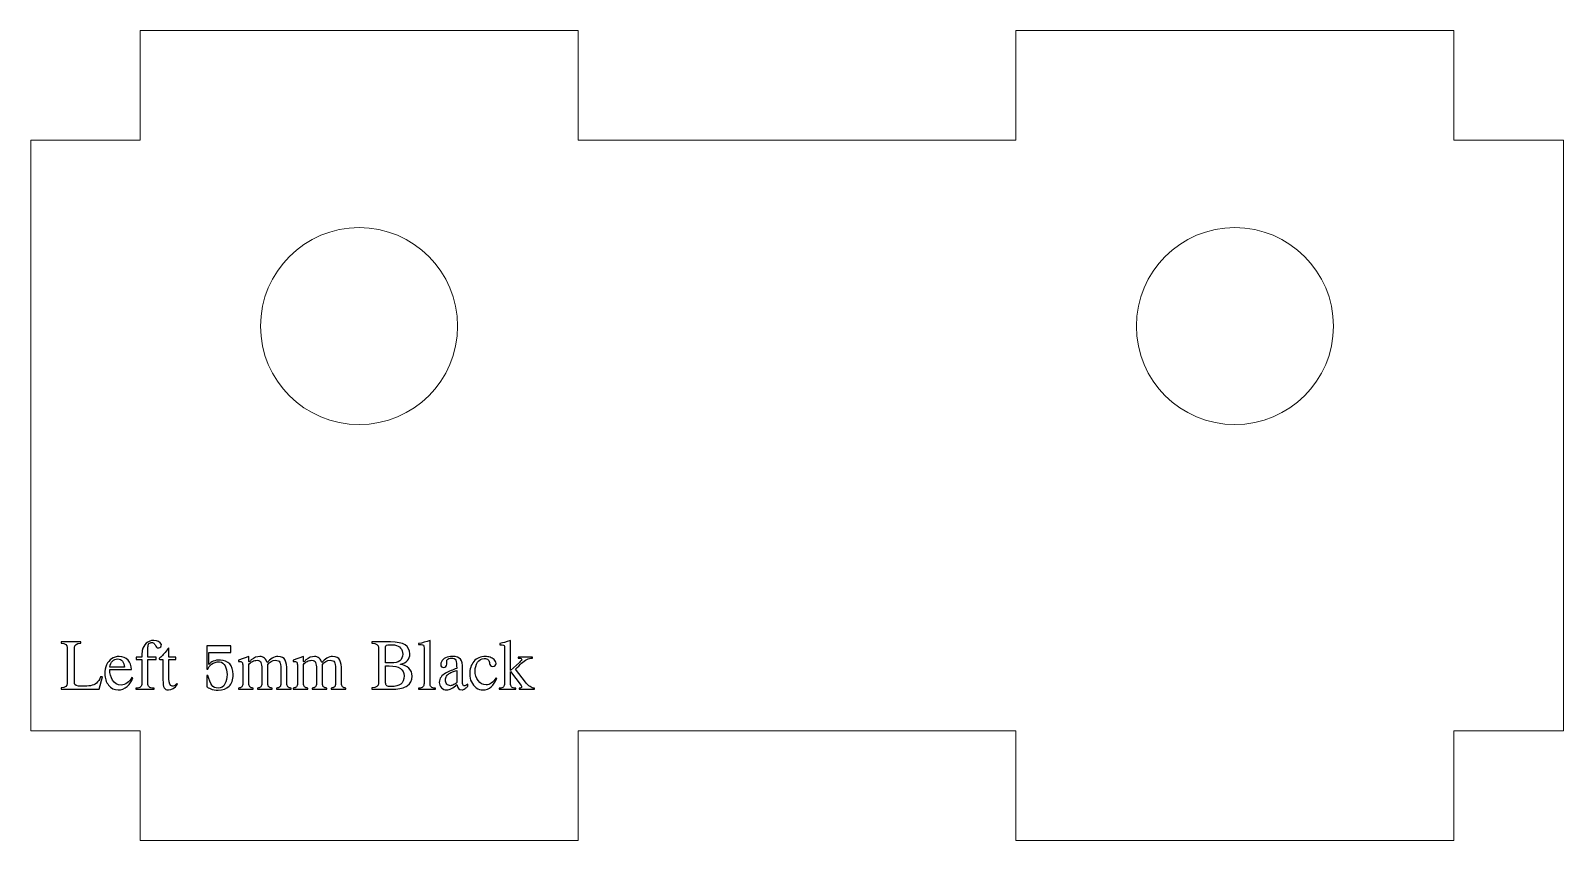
# Model space of a CAD drawing. Header units: inches. Extents: x -3.38 to 3.4, y -1.34 to 5.52.
# Drawn here: x -3.088 to -0.332, y 0.246 to 1.703 of the extents above; entities that cross this region are included whole.
import ezdxf

# ---------------------------------------------------------------- set-up
doc = ezdxf.new("R2010")
doc.units = ezdxf.units.IN
doc.header["$MEASUREMENT"] = 0
doc.layers.add('Layer 1', color=7, linetype='Continuous')

msp = doc.modelspace()

# ---------------------------------------------------------------- linework, layer by layer
at = {"layer": 'Layer 1', "lineweight": 5}
for points, knots in [([(-2.8913, 1.5057), (-2.8913, 1.5057), (-2.8913, 1.7025), (-2.8913, 1.7025), (-2.8913, 1.7025), (-2.8913, 1.7025), (-2.1039, 1.7025), (-2.1039, 1.7025), (-2.1039, 1.7025), (-2.1039, 1.7025), (-2.1039, 1.5057), (-2.1039, 1.5057)], [0, 0, 0, 0, 0.333333, 0.333333, 0.333333, 0.333333, 0.666667, 0.666667, 0.666667, 0.666667, 1, 1, 1, 1]), ([(-1.3165, 1.5057), (-1.3165, 1.5057), (-1.3165, 1.7025), (-1.3165, 1.7025), (-1.3165, 1.7025), (-1.3165, 1.7025), (-0.5291, 1.7025), (-0.5291, 1.7025), (-0.5291, 1.7025), (-0.5291, 1.7025), (-0.5291, 1.5057), (-0.5291, 1.5057)], [0, 0, 0, 0, 0.333333, 0.333333, 0.333333, 0.333333, 0.666667, 0.666667, 0.666667, 0.666667, 1, 1, 1, 1]), ([(-2.8913, 0.4427), (-2.8913, 0.4427), (-3.0881, 0.4427), (-3.0881, 0.4427), (-3.0881, 0.4427), (-3.0881, 0.4427), (-3.0881, 1.5057), (-3.0881, 1.5057), (-3.0881, 1.5057), (-3.0881, 1.5057), (-2.8913, 1.5057), (-2.8913, 1.5057)], [0, 0, 0, 0, 0.333333, 0.333333, 0.333333, 0.333333, 0.666667, 0.666667, 0.666667, 0.666667, 1, 1, 1, 1]), ([(-0.5291, 1.5057), (-0.5291, 1.5057), (-0.3322, 1.5057), (-0.3322, 1.5057), (-0.3322, 1.5057), (-0.3322, 1.5057), (-0.3322, 0.4427), (-0.3322, 0.4427), (-0.3322, 0.4427), (-0.3322, 0.4427), (-0.5291, 0.4427), (-0.5291, 0.4427)], [0, 0, 0, 0, 0.333333, 0.333333, 0.333333, 0.333333, 0.666667, 0.666667, 0.666667, 0.666667, 1, 1, 1, 1]), ([(-2.6748, 1.171), (-2.6748, 1.2688), (-2.5954, 1.3482), (-2.4976, 1.3482), (-2.4976, 1.3482), (-2.3998, 1.3482), (-2.3204, 1.2688), (-2.3204, 1.171), (-2.3204, 1.171), (-2.3204, 1.0732), (-2.3998, 0.9939), (-2.4976, 0.9939), (-2.4976, 0.9939), (-2.5954, 0.9939), (-2.6748, 1.0732), (-2.6748, 1.171)], [0, 0, 0, 0, 0.25, 0.25, 0.25, 0.25, 0.5, 0.5, 0.5, 0.5, 0.75, 0.75, 0.75, 0.75, 1, 1, 1, 1]), ([(-1.1, 1.171), (-1.1, 1.2688), (-1.0206, 1.3482), (-0.9228, 1.3482), (-0.9228, 1.3482), (-0.825, 1.3482), (-0.7456, 1.2688), (-0.7456, 1.171), (-0.7456, 1.171), (-0.7456, 1.0732), (-0.825, 0.9939), (-0.9228, 0.9939), (-0.9228, 0.9939), (-1.0206, 0.9939), (-1.1, 1.0732), (-1.1, 1.171)], [0, 0, 0, 0, 0.25, 0.25, 0.25, 0.25, 0.5, 0.5, 0.5, 0.5, 0.75, 0.75, 0.75, 0.75, 1, 1, 1, 1]), ([(-2.1039, 0.4427), (-2.1039, 0.4427), (-2.1039, 0.2458), (-2.1039, 0.2458), (-2.1039, 0.2458), (-2.1039, 0.2458), (-2.8913, 0.2458), (-2.8913, 0.2458), (-2.8913, 0.2458), (-2.8913, 0.2458), (-2.8913, 0.4427), (-2.8913, 0.4427)], [0, 0, 0, 0, 0.333333, 0.333333, 0.333333, 0.333333, 0.666667, 0.666667, 0.666667, 0.666667, 1, 1, 1, 1]), ([(-0.5291, 0.4427), (-0.5291, 0.4427), (-0.5291, 0.2458), (-0.5291, 0.2458), (-0.5291, 0.2458), (-0.5291, 0.2458), (-1.3165, 0.2458), (-1.3165, 0.2458), (-1.3165, 0.2458), (-1.3165, 0.2458), (-1.3165, 0.4427), (-1.3165, 0.4427)], [0, 0, 0, 0, 0.333333, 0.333333, 0.333333, 0.333333, 0.666667, 0.666667, 0.666667, 0.666667, 1, 1, 1, 1])]:
    msp.add_open_spline(points, degree=3, knots=knots, dxfattribs=at)
for points in [[(-2.1039, 1.5057), (-2.1039, 1.5057), (-1.3165, 1.5057), (-1.3165, 1.5057)], [(-1.3165, 0.4427), (-1.3165, 0.4427), (-2.1039, 0.4427), (-2.1039, 0.4427)]]:
    msp.add_open_spline(points, degree=3, dxfattribs=at)
at = {"layer": 'Layer 1'}
for points, knots in [([(-3.0332, 0.5179), (-3.0332, 0.5179), (-3.0332, 0.5204), (-3.0332, 0.5204), (-3.0332, 0.5204), (-3.0259, 0.5204), (-3.0222, 0.523), (-3.0222, 0.5282), (-3.0222, 0.5282), (-3.0222, 0.5282), (-3.0222, 0.5925), (-3.0222, 0.5925), (-3.0222, 0.5925), (-3.0222, 0.5977), (-3.0259, 0.6003), (-3.0332, 0.6003), (-3.0332, 0.6003), (-3.0332, 0.6003), (-3.0332, 0.6028), (-3.0332, 0.6028), (-3.0332, 0.6028), (-3.0332, 0.6028), (-2.9982, 0.6028), (-2.9982, 0.6028), (-2.9982, 0.6028), (-2.9982, 0.6028), (-2.9982, 0.6003), (-2.9982, 0.6003), (-2.9982, 0.6003), (-3.0056, 0.6003), (-3.0093, 0.5977), (-3.0093, 0.5925), (-3.0093, 0.5925), (-3.0093, 0.5925), (-3.0093, 0.5281), (-3.0093, 0.5281), (-3.0093, 0.5281), (-3.0093, 0.5248), (-3.0051, 0.5231), (-2.9967, 0.5231), (-2.9967, 0.5231), (-2.9896, 0.5231), (-2.9842, 0.5234), (-2.9803, 0.5241), (-2.9803, 0.5241), (-2.9764, 0.5247), (-2.973, 0.5262), (-2.97, 0.5287), (-2.97, 0.5287), (-2.967, 0.5311), (-2.9644, 0.535), (-2.9624, 0.5402), (-2.9624, 0.5402), (-2.9624, 0.5402), (-2.9591, 0.5402), (-2.9591, 0.5402), (-2.9591, 0.5402), (-2.9591, 0.5402), (-2.9652, 0.5179), (-2.9652, 0.5179), (-2.9652, 0.5179), (-2.9652, 0.5179), (-3.0332, 0.5179), (-3.0332, 0.5179)], [0, 0, 0, 0, 0.0625, 0.0625, 0.0625, 0.0625, 0.125, 0.125, 0.125, 0.125, 0.1875, 0.1875, 0.1875, 0.1875, 0.25, 0.25, 0.25, 0.25, 0.3125, 0.3125, 0.3125, 0.3125, 0.375, 0.375, 0.375, 0.375, 0.4375, 0.4375, 0.4375, 0.4375, 0.5, 0.5, 0.5, 0.5, 0.5625, 0.5625, 0.5625, 0.5625, 0.625, 0.625, 0.625, 0.625, 0.6875, 0.6875, 0.6875, 0.6875, 0.75, 0.75, 0.75, 0.75, 0.8125, 0.8125, 0.8125, 0.8125, 0.875, 0.875, 0.875, 0.875, 0.9375, 0.9375, 0.9375, 0.9375, 1, 1, 1, 1]), ([(-2.8776, 0.5282), (-2.8776, 0.5252), (-2.8768, 0.5232), (-2.8753, 0.5219), (-2.8753, 0.5219), (-2.8738, 0.5207), (-2.8706, 0.5199), (-2.8659, 0.5196), (-2.8659, 0.5196), (-2.8659, 0.5196), (-2.8659, 0.5179), (-2.8659, 0.5179), (-2.8659, 0.5179), (-2.8659, 0.5179), (-2.8989, 0.5179), (-2.8989, 0.5179), (-2.8989, 0.5179), (-2.8989, 0.5179), (-2.8989, 0.5196), (-2.8989, 0.5196), (-2.8989, 0.5196), (-2.8947, 0.5199), (-2.8919, 0.5207), (-2.8905, 0.5219), (-2.8905, 0.5219), (-2.8891, 0.5232), (-2.8883, 0.5253), (-2.8883, 0.5282), (-2.8883, 0.5282), (-2.8883, 0.5282), (-2.8883, 0.5713), (-2.8883, 0.5713), (-2.8883, 0.5713), (-2.8883, 0.5713), (-2.8987, 0.5713), (-2.8987, 0.5713), (-2.8987, 0.5713), (-2.8987, 0.5713), (-2.8987, 0.5754), (-2.8987, 0.5754), (-2.8987, 0.5754), (-2.8987, 0.5754), (-2.8883, 0.5754), (-2.8883, 0.5754), (-2.8883, 0.5754), (-2.8883, 0.5804), (-2.888, 0.5845), (-2.8874, 0.5876), (-2.8874, 0.5876), (-2.8863, 0.5928), (-2.8839, 0.5971), (-2.8802, 0.6004), (-2.8802, 0.6004), (-2.8764, 0.6037), (-2.872, 0.6054), (-2.8669, 0.6054), (-2.8669, 0.6054), (-2.8599, 0.6054), (-2.8553, 0.6029), (-2.8529, 0.598), (-2.8529, 0.598), (-2.8529, 0.5964), (-2.8534, 0.595), (-2.8543, 0.5939), (-2.8543, 0.5939), (-2.8552, 0.5927), (-2.8564, 0.5922), (-2.8579, 0.5922), (-2.8579, 0.5922), (-2.8599, 0.5922), (-2.8613, 0.5925), (-2.8619, 0.5934), (-2.8619, 0.5934), (-2.8626, 0.5941), (-2.8635, 0.5955), (-2.8644, 0.5974), (-2.8644, 0.5974), (-2.8654, 0.5993), (-2.8665, 0.6005), (-2.8676, 0.6011), (-2.8676, 0.6011), (-2.8686, 0.6016), (-2.8696, 0.6018), (-2.8706, 0.6018), (-2.8706, 0.6018), (-2.8713, 0.6018), (-2.872, 0.6016), (-2.8729, 0.6013), (-2.8729, 0.6013), (-2.8749, 0.6007), (-2.8762, 0.5993), (-2.8768, 0.5972), (-2.8768, 0.5972), (-2.8773, 0.595), (-2.8776, 0.5923), (-2.8776, 0.589), (-2.8776, 0.589), (-2.8776, 0.589), (-2.8776, 0.5754), (-2.8776, 0.5754), (-2.8776, 0.5754), (-2.8776, 0.5754), (-2.8623, 0.5754), (-2.8623, 0.5754), (-2.8623, 0.5754), (-2.8623, 0.5754), (-2.8623, 0.5713), (-2.8623, 0.5713), (-2.8623, 0.5713), (-2.8623, 0.5713), (-2.8776, 0.5713), (-2.8776, 0.5713), (-2.8776, 0.5713), (-2.8776, 0.5713), (-2.8776, 0.5282), (-2.8776, 0.5282)], [0, 0, 0, 0, 0.034483, 0.034483, 0.034483, 0.034483, 0.068966, 0.068966, 0.068966, 0.068966, 0.103448, 0.103448, 0.103448, 0.103448, 0.137931, 0.137931, 0.137931, 0.137931, 0.172414, 0.172414, 0.172414, 0.172414, 0.206897, 0.206897, 0.206897, 0.206897, 0.241379, 0.241379, 0.241379, 0.241379, 0.275862, 0.275862, 0.275862, 0.275862, 0.310345, 0.310345, 0.310345, 0.310345, 0.344828, 0.344828, 0.344828, 0.344828, 0.37931, 0.37931, 0.37931, 0.37931, 0.413793, 0.413793, 0.413793, 0.413793, 0.448276, 0.448276, 0.448276, 0.448276, 0.482759, 0.482759, 0.482759, 0.482759, 0.517241, 0.517241, 0.517241, 0.517241, 0.551724, 0.551724, 0.551724, 0.551724, 0.586207, 0.586207, 0.586207, 0.586207, 0.62069, 0.62069, 0.62069, 0.62069, 0.655172, 0.655172, 0.655172, 0.655172, 0.689655, 0.689655, 0.689655, 0.689655, 0.724138, 0.724138, 0.724138, 0.724138, 0.758621, 0.758621, 0.758621, 0.758621, 0.793103, 0.793103, 0.793103, 0.793103, 0.827586, 0.827586, 0.827586, 0.827586, 0.862069, 0.862069, 0.862069, 0.862069, 0.896552, 0.896552, 0.896552, 0.896552, 0.931034, 0.931034, 0.931034, 0.931034, 0.965517, 0.965517, 0.965517, 0.965517, 1, 1, 1, 1]), ([(-2.8395, 0.5365), (-2.8395, 0.5277), (-2.8376, 0.5233), (-2.8339, 0.5233), (-2.8339, 0.5233), (-2.8327, 0.5233), (-2.8315, 0.5236), (-2.8303, 0.5241), (-2.8303, 0.5241), (-2.8288, 0.5246), (-2.8272, 0.526), (-2.8255, 0.528), (-2.8255, 0.528), (-2.8255, 0.528), (-2.8239, 0.5266), (-2.8239, 0.5266), (-2.8239, 0.5266), (-2.829, 0.5199), (-2.8344, 0.5165), (-2.8402, 0.5165), (-2.8402, 0.5165), (-2.8443, 0.5165), (-2.847, 0.5178), (-2.8483, 0.5205), (-2.8483, 0.5205), (-2.8496, 0.5231), (-2.8502, 0.5277), (-2.8502, 0.5344), (-2.8502, 0.5344), (-2.8502, 0.5344), (-2.8502, 0.5713), (-2.8502, 0.5713), (-2.8502, 0.5713), (-2.8502, 0.5713), (-2.854, 0.5713), (-2.854, 0.5713), (-2.854, 0.5713), (-2.8555, 0.5713), (-2.8565, 0.5714), (-2.8568, 0.5715), (-2.8568, 0.5715), (-2.8571, 0.5717), (-2.8573, 0.5722), (-2.8573, 0.5731), (-2.8573, 0.5731), (-2.855, 0.5747), (-2.853, 0.5765), (-2.8511, 0.5784), (-2.8511, 0.5784), (-2.8493, 0.5803), (-2.8471, 0.5829), (-2.8445, 0.5862), (-2.8445, 0.5862), (-2.8419, 0.5894), (-2.8402, 0.5915), (-2.8395, 0.5923), (-2.8395, 0.5923), (-2.8395, 0.5923), (-2.8395, 0.5754), (-2.8395, 0.5754), (-2.8395, 0.5754), (-2.8395, 0.5754), (-2.827, 0.5754), (-2.827, 0.5754), (-2.827, 0.5754), (-2.827, 0.5754), (-2.827, 0.5713), (-2.827, 0.5713), (-2.827, 0.5713), (-2.827, 0.5713), (-2.8395, 0.5713), (-2.8395, 0.5713), (-2.8395, 0.5713), (-2.8395, 0.5713), (-2.8395, 0.5365), (-2.8395, 0.5365)], [0, 0, 0, 0, 0.052632, 0.052632, 0.052632, 0.052632, 0.105263, 0.105263, 0.105263, 0.105263, 0.157895, 0.157895, 0.157895, 0.157895, 0.210526, 0.210526, 0.210526, 0.210526, 0.263158, 0.263158, 0.263158, 0.263158, 0.315789, 0.315789, 0.315789, 0.315789, 0.368421, 0.368421, 0.368421, 0.368421, 0.421053, 0.421053, 0.421053, 0.421053, 0.473684, 0.473684, 0.473684, 0.473684, 0.526316, 0.526316, 0.526316, 0.526316, 0.578947, 0.578947, 0.578947, 0.578947, 0.631579, 0.631579, 0.631579, 0.631579, 0.684211, 0.684211, 0.684211, 0.684211, 0.736842, 0.736842, 0.736842, 0.736842, 0.789474, 0.789474, 0.789474, 0.789474, 0.842105, 0.842105, 0.842105, 0.842105, 0.894737, 0.894737, 0.894737, 0.894737, 0.947368, 0.947368, 0.947368, 0.947368, 1, 1, 1, 1]), ([(-2.7714, 0.554), (-2.7714, 0.554), (-2.7714, 0.5956), (-2.7714, 0.5956), (-2.7714, 0.5956), (-2.7714, 0.5956), (-2.7285, 0.5956), (-2.7285, 0.5956), (-2.7285, 0.5956), (-2.7285, 0.5956), (-2.7285, 0.584), (-2.7285, 0.584), (-2.7285, 0.584), (-2.7285, 0.584), (-2.7676, 0.584), (-2.7676, 0.584), (-2.7676, 0.584), (-2.7676, 0.584), (-2.7676, 0.5622), (-2.7676, 0.5622), (-2.7676, 0.5622), (-2.7642, 0.5675), (-2.7573, 0.5702), (-2.7468, 0.5702), (-2.7468, 0.5702), (-2.74, 0.5698), (-2.7345, 0.5674), (-2.7303, 0.5631), (-2.7303, 0.5631), (-2.7261, 0.5589), (-2.724, 0.5526), (-2.7239, 0.5443), (-2.7239, 0.5443), (-2.7239, 0.5347), (-2.7263, 0.5276), (-2.7312, 0.523), (-2.7312, 0.523), (-2.7361, 0.5184), (-2.7426, 0.5161), (-2.7507, 0.5161), (-2.7507, 0.5161), (-2.7562, 0.5161), (-2.7608, 0.5169), (-2.7643, 0.5184), (-2.7643, 0.5184), (-2.7678, 0.5199), (-2.7702, 0.5211), (-2.7714, 0.5222), (-2.7714, 0.5222), (-2.7714, 0.5222), (-2.7714, 0.5424), (-2.7714, 0.5424), (-2.7714, 0.5424), (-2.7714, 0.5424), (-2.7695, 0.5424), (-2.7695, 0.5424), (-2.7695, 0.5424), (-2.7674, 0.5344), (-2.7651, 0.5287), (-2.7626, 0.5251), (-2.7626, 0.5251), (-2.7601, 0.5214), (-2.7563, 0.5196), (-2.7511, 0.5196), (-2.7511, 0.5196), (-2.7455, 0.5197), (-2.7414, 0.5222), (-2.7389, 0.5272), (-2.7389, 0.5272), (-2.7363, 0.5322), (-2.735, 0.5379), (-2.735, 0.5443), (-2.735, 0.5443), (-2.7351, 0.5502), (-2.7362, 0.5553), (-2.7383, 0.5596), (-2.7383, 0.5596), (-2.7405, 0.5639), (-2.7439, 0.5664), (-2.7484, 0.567), (-2.7484, 0.567), (-2.7543, 0.567), (-2.759, 0.5656), (-2.7627, 0.5627), (-2.7627, 0.5627), (-2.7664, 0.5598), (-2.7687, 0.5569), (-2.7695, 0.554), (-2.7695, 0.554), (-2.7695, 0.554), (-2.7714, 0.554), (-2.7714, 0.554)], [0, 0, 0, 0, 0.043478, 0.043478, 0.043478, 0.043478, 0.086957, 0.086957, 0.086957, 0.086957, 0.130435, 0.130435, 0.130435, 0.130435, 0.173913, 0.173913, 0.173913, 0.173913, 0.217391, 0.217391, 0.217391, 0.217391, 0.26087, 0.26087, 0.26087, 0.26087, 0.304348, 0.304348, 0.304348, 0.304348, 0.347826, 0.347826, 0.347826, 0.347826, 0.391304, 0.391304, 0.391304, 0.391304, 0.434783, 0.434783, 0.434783, 0.434783, 0.478261, 0.478261, 0.478261, 0.478261, 0.521739, 0.521739, 0.521739, 0.521739, 0.565217, 0.565217, 0.565217, 0.565217, 0.608696, 0.608696, 0.608696, 0.608696, 0.652174, 0.652174, 0.652174, 0.652174, 0.695652, 0.695652, 0.695652, 0.695652, 0.73913, 0.73913, 0.73913, 0.73913, 0.782609, 0.782609, 0.782609, 0.782609, 0.826087, 0.826087, 0.826087, 0.826087, 0.869565, 0.869565, 0.869565, 0.869565, 0.913043, 0.913043, 0.913043, 0.913043, 0.956522, 0.956522, 0.956522, 0.956522, 1, 1, 1, 1]), ([(-2.4627, 0.5925), (-2.4627, 0.5977), (-2.4668, 0.6003), (-2.4749, 0.6003), (-2.4749, 0.6003), (-2.4749, 0.6003), (-2.4749, 0.6028), (-2.4749, 0.6028), (-2.4749, 0.6028), (-2.4749, 0.6028), (-2.441, 0.6028), (-2.441, 0.6028), (-2.441, 0.6028), (-2.4178, 0.6028), (-2.4063, 0.5956), (-2.4063, 0.5811), (-2.4063, 0.5811), (-2.4063, 0.5714), (-2.4119, 0.5653), (-2.4232, 0.5626), (-2.4232, 0.5626), (-2.4232, 0.5626), (-2.4232, 0.5624), (-2.4232, 0.5624), (-2.4232, 0.5624), (-2.4171, 0.5613), (-2.4121, 0.5589), (-2.4081, 0.5553), (-2.4081, 0.5553), (-2.4041, 0.5516), (-2.4021, 0.547), (-2.4021, 0.5412), (-2.4021, 0.5412), (-2.4021, 0.5337), (-2.405, 0.5279), (-2.4109, 0.5239), (-2.4109, 0.5239), (-2.4168, 0.5199), (-2.4248, 0.5179), (-2.4351, 0.5179), (-2.4351, 0.5179), (-2.4351, 0.5179), (-2.4749, 0.5179), (-2.4749, 0.5179), (-2.4749, 0.5179), (-2.4749, 0.5179), (-2.4749, 0.5204), (-2.4749, 0.5204), (-2.4749, 0.5204), (-2.4668, 0.5204), (-2.4627, 0.523), (-2.4627, 0.5282), (-2.4627, 0.5282), (-2.4627, 0.5282), (-2.4627, 0.5925), (-2.4627, 0.5925)], [0, 0, 0, 0, 0.071429, 0.071429, 0.071429, 0.071429, 0.142857, 0.142857, 0.142857, 0.142857, 0.214286, 0.214286, 0.214286, 0.214286, 0.285714, 0.285714, 0.285714, 0.285714, 0.357143, 0.357143, 0.357143, 0.357143, 0.428571, 0.428571, 0.428571, 0.428571, 0.5, 0.5, 0.5, 0.5, 0.571429, 0.571429, 0.571429, 0.571429, 0.642857, 0.642857, 0.642857, 0.642857, 0.714286, 0.714286, 0.714286, 0.714286, 0.785714, 0.785714, 0.785714, 0.785714, 0.857143, 0.857143, 0.857143, 0.857143, 0.928571, 0.928571, 0.928571, 0.928571, 1, 1, 1, 1]), ([(-2.4394, 0.5649), (-2.433, 0.5649), (-2.4279, 0.5663), (-2.4244, 0.569), (-2.4244, 0.569), (-2.4209, 0.5717), (-2.4191, 0.5756), (-2.4191, 0.5807), (-2.4191, 0.5807), (-2.4191, 0.59), (-2.4241, 0.5956), (-2.4341, 0.5974), (-2.4341, 0.5974), (-2.4389, 0.5976), (-2.4419, 0.5978), (-2.4429, 0.5978), (-2.4429, 0.5978), (-2.4455, 0.5978), (-2.4473, 0.5975), (-2.4483, 0.597), (-2.4483, 0.597), (-2.4493, 0.5965), (-2.4498, 0.5955), (-2.4498, 0.5939), (-2.4498, 0.5939), (-2.4498, 0.5939), (-2.4498, 0.5649), (-2.4498, 0.5649), (-2.4498, 0.5649), (-2.4498, 0.5649), (-2.4394, 0.5649), (-2.4394, 0.5649)], [0, 0, 0, 0, 0.125, 0.125, 0.125, 0.125, 0.25, 0.25, 0.25, 0.25, 0.375, 0.375, 0.375, 0.375, 0.5, 0.5, 0.5, 0.5, 0.625, 0.625, 0.625, 0.625, 0.75, 0.75, 0.75, 0.75, 0.875, 0.875, 0.875, 0.875, 1, 1, 1, 1]), ([(-2.3808, 0.5899), (-2.3808, 0.5935), (-2.3811, 0.5958), (-2.3817, 0.5967), (-2.3817, 0.5967), (-2.3823, 0.5976), (-2.3838, 0.598), (-2.3862, 0.598), (-2.3862, 0.598), (-2.3862, 0.598), (-2.3906, 0.598), (-2.3906, 0.598), (-2.3906, 0.598), (-2.3906, 0.598), (-2.3906, 0.5997), (-2.3906, 0.5997), (-2.3906, 0.5997), (-2.384, 0.601), (-2.3772, 0.6029), (-2.37, 0.6054), (-2.37, 0.6054), (-2.37, 0.6054), (-2.37, 0.5282), (-2.37, 0.5282), (-2.37, 0.5282), (-2.37, 0.5253), (-2.3694, 0.5232), (-2.3681, 0.5219), (-2.3681, 0.5219), (-2.3667, 0.5207), (-2.3641, 0.5199), (-2.3603, 0.5196), (-2.3603, 0.5196), (-2.3603, 0.5196), (-2.3603, 0.5179), (-2.3603, 0.5179), (-2.3603, 0.5179), (-2.3603, 0.5179), (-2.3906, 0.5179), (-2.3906, 0.5179), (-2.3906, 0.5179), (-2.3906, 0.5179), (-2.3906, 0.5196), (-2.3906, 0.5196), (-2.3906, 0.5196), (-2.3867, 0.5199), (-2.3842, 0.5207), (-2.3828, 0.5219), (-2.3828, 0.5219), (-2.3815, 0.5232), (-2.3808, 0.5253), (-2.3808, 0.5282), (-2.3808, 0.5282), (-2.3808, 0.5282), (-2.3808, 0.5899), (-2.3808, 0.5899)], [0, 0, 0, 0, 0.071429, 0.071429, 0.071429, 0.071429, 0.142857, 0.142857, 0.142857, 0.142857, 0.214286, 0.214286, 0.214286, 0.214286, 0.285714, 0.285714, 0.285714, 0.285714, 0.357143, 0.357143, 0.357143, 0.357143, 0.428571, 0.428571, 0.428571, 0.428571, 0.5, 0.5, 0.5, 0.5, 0.571429, 0.571429, 0.571429, 0.571429, 0.642857, 0.642857, 0.642857, 0.642857, 0.714286, 0.714286, 0.714286, 0.714286, 0.785714, 0.785714, 0.785714, 0.785714, 0.857143, 0.857143, 0.857143, 0.857143, 0.928571, 0.928571, 0.928571, 0.928571, 1, 1, 1, 1]), ([(-2.2361, 0.5924), (-2.2361, 0.5946), (-2.2363, 0.596), (-2.2367, 0.5966), (-2.2367, 0.5966), (-2.2372, 0.5971), (-2.2383, 0.5974), (-2.2401, 0.5974), (-2.2401, 0.5974), (-2.2401, 0.5974), (-2.2443, 0.5974), (-2.2443, 0.5974), (-2.2443, 0.5974), (-2.2443, 0.5974), (-2.2443, 0.5997), (-2.2443, 0.5997), (-2.2443, 0.5997), (-2.2374, 0.6015), (-2.2336, 0.6025), (-2.2332, 0.6027), (-2.2332, 0.6027), (-2.2332, 0.6027), (-2.2253, 0.6054), (-2.2253, 0.6054), (-2.2253, 0.6054), (-2.2253, 0.6054), (-2.2253, 0.5517), (-2.2253, 0.5517), (-2.2253, 0.5517), (-2.2253, 0.5517), (-2.2094, 0.5659), (-2.2094, 0.5659), (-2.2094, 0.5659), (-2.2072, 0.5679), (-2.2057, 0.5694), (-2.2051, 0.5706), (-2.2051, 0.5706), (-2.2051, 0.5717), (-2.2055, 0.5724), (-2.2063, 0.5728), (-2.2063, 0.5728), (-2.2072, 0.5733), (-2.2088, 0.5735), (-2.2113, 0.5735), (-2.2113, 0.5735), (-2.2113, 0.5735), (-2.2113, 0.5754), (-2.2113, 0.5754), (-2.2113, 0.5754), (-2.2113, 0.5754), (-2.1857, 0.5754), (-2.1857, 0.5754), (-2.1857, 0.5754), (-2.1857, 0.5754), (-2.1857, 0.5735), (-2.1857, 0.5735), (-2.1857, 0.5735), (-2.1896, 0.5735), (-2.1931, 0.5726), (-2.1962, 0.5711), (-2.1962, 0.5711), (-2.1992, 0.5695), (-2.2024, 0.5672), (-2.2055, 0.5643), (-2.2055, 0.5643), (-2.2087, 0.5613), (-2.2123, 0.5579), (-2.2165, 0.554), (-2.2165, 0.554), (-2.2165, 0.554), (-2.1983, 0.5305), (-2.1983, 0.5305), (-2.1983, 0.5305), (-2.1929, 0.5235), (-2.1876, 0.5199), (-2.1824, 0.5196), (-2.1824, 0.5196), (-2.1824, 0.5196), (-2.1824, 0.5179), (-2.1824, 0.5179), (-2.1824, 0.5179), (-2.1824, 0.5179), (-2.21, 0.5179), (-2.21, 0.5179), (-2.21, 0.5179), (-2.21, 0.5179), (-2.21, 0.5196), (-2.21, 0.5196), (-2.21, 0.5196), (-2.2069, 0.5196), (-2.2054, 0.5204), (-2.2054, 0.522), (-2.2054, 0.522), (-2.2054, 0.5227), (-2.2057, 0.5235), (-2.2064, 0.5245), (-2.2064, 0.5245), (-2.2064, 0.5245), (-2.2253, 0.5498), (-2.2253, 0.5498), (-2.2253, 0.5498), (-2.2253, 0.5498), (-2.2253, 0.5282), (-2.2253, 0.5282), (-2.2253, 0.5282), (-2.2253, 0.5253), (-2.2247, 0.5232), (-2.2234, 0.5219), (-2.2234, 0.5219), (-2.222, 0.5207), (-2.2195, 0.5199), (-2.2158, 0.5196), (-2.2158, 0.5196), (-2.2158, 0.5196), (-2.2158, 0.5179), (-2.2158, 0.5179), (-2.2158, 0.5179), (-2.2158, 0.5179), (-2.2455, 0.5179), (-2.2455, 0.5179), (-2.2455, 0.5179), (-2.2455, 0.5179), (-2.2455, 0.5196), (-2.2455, 0.5196), (-2.2455, 0.5196), (-2.2418, 0.5199), (-2.2394, 0.5207), (-2.2381, 0.5219), (-2.2381, 0.5219), (-2.2367, 0.5232), (-2.2361, 0.5253), (-2.2361, 0.5282), (-2.2361, 0.5282), (-2.2361, 0.5282), (-2.2361, 0.5924), (-2.2361, 0.5924)], [0, 0, 0, 0, 0.029412, 0.029412, 0.029412, 0.029412, 0.058824, 0.058824, 0.058824, 0.058824, 0.088235, 0.088235, 0.088235, 0.088235, 0.117647, 0.117647, 0.117647, 0.117647, 0.147059, 0.147059, 0.147059, 0.147059, 0.176471, 0.176471, 0.176471, 0.176471, 0.205882, 0.205882, 0.205882, 0.205882, 0.235294, 0.235294, 0.235294, 0.235294, 0.264706, 0.264706, 0.264706, 0.264706, 0.294118, 0.294118, 0.294118, 0.294118, 0.323529, 0.323529, 0.323529, 0.323529, 0.352941, 0.352941, 0.352941, 0.352941, 0.382353, 0.382353, 0.382353, 0.382353, 0.411765, 0.411765, 0.411765, 0.411765, 0.441176, 0.441176, 0.441176, 0.441176, 0.470588, 0.470588, 0.470588, 0.470588, 0.5, 0.5, 0.5, 0.5, 0.529412, 0.529412, 0.529412, 0.529412, 0.558824, 0.558824, 0.558824, 0.558824, 0.588235, 0.588235, 0.588235, 0.588235, 0.617647, 0.617647, 0.617647, 0.617647, 0.647059, 0.647059, 0.647059, 0.647059, 0.676471, 0.676471, 0.676471, 0.676471, 0.705882, 0.705882, 0.705882, 0.705882, 0.735294, 0.735294, 0.735294, 0.735294, 0.764706, 0.764706, 0.764706, 0.764706, 0.794118, 0.794118, 0.794118, 0.794118, 0.823529, 0.823529, 0.823529, 0.823529, 0.852941, 0.852941, 0.852941, 0.852941, 0.882353, 0.882353, 0.882353, 0.882353, 0.911765, 0.911765, 0.911765, 0.911765, 0.941176, 0.941176, 0.941176, 0.941176, 0.970588, 0.970588, 0.970588, 0.970588, 1, 1, 1, 1]), ([(-2.946, 0.5532), (-2.9459, 0.5461), (-2.9441, 0.5397), (-2.9407, 0.5339), (-2.9407, 0.5339), (-2.9371, 0.5282), (-2.9321, 0.5253), (-2.9255, 0.5253), (-2.9255, 0.5253), (-2.9216, 0.5253), (-2.918, 0.5266), (-2.9146, 0.5292), (-2.9146, 0.5292), (-2.9112, 0.5317), (-2.9085, 0.535), (-2.9064, 0.5389), (-2.9064, 0.5389), (-2.9064, 0.5389), (-2.9043, 0.5381), (-2.9043, 0.5381), (-2.9043, 0.5381), (-2.9064, 0.532), (-2.9098, 0.5268), (-2.9145, 0.5227), (-2.9145, 0.5227), (-2.9193, 0.5186), (-2.9247, 0.5165), (-2.9307, 0.5165), (-2.9307, 0.5165), (-2.9378, 0.5165), (-2.9435, 0.5193), (-2.948, 0.525), (-2.948, 0.525), (-2.9525, 0.5307), (-2.9547, 0.5374), (-2.9547, 0.5453), (-2.9547, 0.5453), (-2.9547, 0.5514), (-2.9536, 0.5568), (-2.9515, 0.5615), (-2.9515, 0.5615), (-2.9494, 0.5663), (-2.9464, 0.57), (-2.9426, 0.5726), (-2.9426, 0.5726), (-2.9387, 0.5753), (-2.9342, 0.5766), (-2.929, 0.5766), (-2.929, 0.5766), (-2.9223, 0.5766), (-2.917, 0.5744), (-2.913, 0.5701), (-2.913, 0.5701), (-2.909, 0.5657), (-2.907, 0.5601), (-2.9068, 0.5532), (-2.9068, 0.5532), (-2.9068, 0.5532), (-2.946, 0.5532), (-2.946, 0.5532)], [0, 0, 0, 0, 0.066667, 0.066667, 0.066667, 0.066667, 0.133333, 0.133333, 0.133333, 0.133333, 0.2, 0.2, 0.2, 0.2, 0.266667, 0.266667, 0.266667, 0.266667, 0.333333, 0.333333, 0.333333, 0.333333, 0.4, 0.4, 0.4, 0.4, 0.466667, 0.466667, 0.466667, 0.466667, 0.533333, 0.533333, 0.533333, 0.533333, 0.6, 0.6, 0.6, 0.6, 0.666667, 0.666667, 0.666667, 0.666667, 0.733333, 0.733333, 0.733333, 0.733333, 0.8, 0.8, 0.8, 0.8, 0.866667, 0.866667, 0.866667, 0.866667, 0.933333, 0.933333, 0.933333, 0.933333, 1, 1, 1, 1]), ([(-2.9196, 0.5573), (-2.9198, 0.5616), (-2.9209, 0.5651), (-2.9229, 0.5679), (-2.9229, 0.5679), (-2.9249, 0.5707), (-2.9278, 0.5721), (-2.9317, 0.5721), (-2.9317, 0.5721), (-2.9396, 0.5721), (-2.9442, 0.5672), (-2.9456, 0.5573), (-2.9456, 0.5573), (-2.9456, 0.5573), (-2.9196, 0.5573), (-2.9196, 0.5573)], [0, 0, 0, 0, 0.25, 0.25, 0.25, 0.25, 0.5, 0.5, 0.5, 0.5, 0.75, 0.75, 0.75, 0.75, 1, 1, 1, 1]), ([(-2.7066, 0.5593), (-2.7066, 0.5627), (-2.7071, 0.565), (-2.7082, 0.5662), (-2.7082, 0.5662), (-2.7091, 0.5673), (-2.7113, 0.5678), (-2.7145, 0.5678), (-2.7145, 0.5678), (-2.7145, 0.5678), (-2.7145, 0.57), (-2.7145, 0.57), (-2.7145, 0.57), (-2.7145, 0.57), (-2.6959, 0.5766), (-2.6959, 0.5766), (-2.6959, 0.5766), (-2.6959, 0.5766), (-2.6959, 0.5682), (-2.6959, 0.5682), (-2.6959, 0.5682), (-2.6959, 0.5674), (-2.6957, 0.567), (-2.6953, 0.567), (-2.6953, 0.567), (-2.6951, 0.567), (-2.6947, 0.5672), (-2.6944, 0.5676), (-2.6944, 0.5676), (-2.6939, 0.568), (-2.6935, 0.5685), (-2.6929, 0.569), (-2.6929, 0.569), (-2.6924, 0.5696), (-2.6919, 0.5701), (-2.6915, 0.5706), (-2.6915, 0.5706), (-2.6861, 0.5746), (-2.681, 0.5766), (-2.6761, 0.5766), (-2.6761, 0.5766), (-2.6729, 0.5766), (-2.6701, 0.5756), (-2.6678, 0.5736), (-2.6678, 0.5736), (-2.6654, 0.5715), (-2.6639, 0.5689), (-2.6631, 0.5657), (-2.6631, 0.5657), (-2.6606, 0.5687), (-2.6575, 0.5712), (-2.6539, 0.5734), (-2.6539, 0.5734), (-2.6503, 0.5755), (-2.6469, 0.5766), (-2.6436, 0.5766), (-2.6436, 0.5766), (-2.6368, 0.5766), (-2.6324, 0.5744), (-2.6304, 0.5701), (-2.6304, 0.5701), (-2.6285, 0.5657), (-2.6275, 0.5597), (-2.6275, 0.5521), (-2.6275, 0.5521), (-2.6275, 0.5521), (-2.6275, 0.5282), (-2.6275, 0.5282), (-2.6275, 0.5282), (-2.6275, 0.5253), (-2.6269, 0.5233), (-2.6257, 0.522), (-2.6257, 0.522), (-2.6246, 0.5207), (-2.6225, 0.5199), (-2.6196, 0.5196), (-2.6196, 0.5196), (-2.6196, 0.5196), (-2.6196, 0.5179), (-2.6196, 0.5179), (-2.6196, 0.5179), (-2.6196, 0.5179), (-2.6462, 0.5179), (-2.6462, 0.5179), (-2.6462, 0.5179), (-2.6462, 0.5179), (-2.6462, 0.5196), (-2.6462, 0.5196), (-2.6462, 0.5196), (-2.6432, 0.5199), (-2.6411, 0.5207), (-2.6399, 0.522), (-2.6399, 0.522), (-2.6388, 0.5233), (-2.6382, 0.5253), (-2.6382, 0.5282), (-2.6382, 0.5282), (-2.6382, 0.5282), (-2.6382, 0.5542), (-2.6382, 0.5542), (-2.6382, 0.5542), (-2.6382, 0.5604), (-2.6389, 0.5645), (-2.6402, 0.5666), (-2.6402, 0.5666), (-2.6415, 0.5688), (-2.6442, 0.5698), (-2.6482, 0.5698), (-2.6482, 0.5698), (-2.6538, 0.5698), (-2.6584, 0.5672), (-2.6618, 0.562), (-2.6618, 0.562), (-2.6618, 0.562), (-2.6618, 0.5282), (-2.6618, 0.5282), (-2.6618, 0.5282), (-2.6618, 0.5253), (-2.6612, 0.5233), (-2.66, 0.522), (-2.66, 0.522), (-2.6588, 0.5207), (-2.6568, 0.5199), (-2.6537, 0.5196), (-2.6537, 0.5196), (-2.6537, 0.5196), (-2.6537, 0.5179), (-2.6537, 0.5179), (-2.6537, 0.5179), (-2.6537, 0.5179), (-2.6804, 0.5179), (-2.6804, 0.5179), (-2.6804, 0.5179), (-2.6804, 0.5179), (-2.6804, 0.5196), (-2.6804, 0.5196), (-2.6804, 0.5196), (-2.6774, 0.5199), (-2.6754, 0.5207), (-2.6742, 0.522), (-2.6742, 0.522), (-2.6731, 0.5233), (-2.6725, 0.5253), (-2.6725, 0.5282), (-2.6725, 0.5282), (-2.6725, 0.5282), (-2.6725, 0.5548), (-2.6725, 0.5548), (-2.6725, 0.5548), (-2.6725, 0.5594), (-2.673, 0.563), (-2.6741, 0.5657), (-2.6741, 0.5657), (-2.6751, 0.5684), (-2.6775, 0.5698), (-2.6811, 0.5698), (-2.6811, 0.5698), (-2.6839, 0.5698), (-2.6867, 0.5691), (-2.6894, 0.5677), (-2.6894, 0.5677), (-2.6922, 0.5663), (-2.6943, 0.5644), (-2.6959, 0.5622), (-2.6959, 0.5622), (-2.6959, 0.5622), (-2.6959, 0.5282), (-2.6959, 0.5282), (-2.6959, 0.5282), (-2.6959, 0.5253), (-2.6953, 0.5233), (-2.6941, 0.522), (-2.6941, 0.522), (-2.693, 0.5207), (-2.6909, 0.5199), (-2.6878, 0.5196), (-2.6878, 0.5196), (-2.6878, 0.5196), (-2.6878, 0.5179), (-2.6878, 0.5179), (-2.6878, 0.5179), (-2.6878, 0.5179), (-2.7145, 0.5179), (-2.7145, 0.5179), (-2.7145, 0.5179), (-2.7145, 0.5179), (-2.7145, 0.5196), (-2.7145, 0.5196), (-2.7145, 0.5196), (-2.7115, 0.5199), (-2.7095, 0.5207), (-2.7083, 0.522), (-2.7083, 0.522), (-2.7072, 0.5233), (-2.7066, 0.5253), (-2.7066, 0.5282), (-2.7066, 0.5282), (-2.7066, 0.5282), (-2.7066, 0.5593), (-2.7066, 0.5593)], [0, 0, 0, 0, 0.02, 0.02, 0.02, 0.02, 0.04, 0.04, 0.04, 0.04, 0.06, 0.06, 0.06, 0.06, 0.08, 0.08, 0.08, 0.08, 0.1, 0.1, 0.1, 0.1, 0.12, 0.12, 0.12, 0.12, 0.14, 0.14, 0.14, 0.14, 0.16, 0.16, 0.16, 0.16, 0.18, 0.18, 0.18, 0.18, 0.2, 0.2, 0.2, 0.2, 0.22, 0.22, 0.22, 0.22, 0.24, 0.24, 0.24, 0.24, 0.26, 0.26, 0.26, 0.26, 0.28, 0.28, 0.28, 0.28, 0.3, 0.3, 0.3, 0.3, 0.32, 0.32, 0.32, 0.32, 0.34, 0.34, 0.34, 0.34, 0.36, 0.36, 0.36, 0.36, 0.38, 0.38, 0.38, 0.38, 0.4, 0.4, 0.4, 0.4, 0.42, 0.42, 0.42, 0.42, 0.44, 0.44, 0.44, 0.44, 0.46, 0.46, 0.46, 0.46, 0.48, 0.48, 0.48, 0.48, 0.5, 0.5, 0.5, 0.5, 0.52, 0.52, 0.52, 0.52, 0.54, 0.54, 0.54, 0.54, 0.56, 0.56, 0.56, 0.56, 0.58, 0.58, 0.58, 0.58, 0.6, 0.6, 0.6, 0.6, 0.62, 0.62, 0.62, 0.62, 0.64, 0.64, 0.64, 0.64, 0.66, 0.66, 0.66, 0.66, 0.68, 0.68, 0.68, 0.68, 0.7, 0.7, 0.7, 0.7, 0.72, 0.72, 0.72, 0.72, 0.74, 0.74, 0.74, 0.74, 0.76, 0.76, 0.76, 0.76, 0.78, 0.78, 0.78, 0.78, 0.8, 0.8, 0.8, 0.8, 0.82, 0.82, 0.82, 0.82, 0.84, 0.84, 0.84, 0.84, 0.86, 0.86, 0.86, 0.86, 0.88, 0.88, 0.88, 0.88, 0.9, 0.9, 0.9, 0.9, 0.92, 0.92, 0.92, 0.92, 0.94, 0.94, 0.94, 0.94, 0.96, 0.96, 0.96, 0.96, 0.98, 0.98, 0.98, 0.98, 1, 1, 1, 1]), ([(-2.6083, 0.5593), (-2.6083, 0.5627), (-2.6088, 0.565), (-2.6098, 0.5662), (-2.6098, 0.5662), (-2.6108, 0.5673), (-2.613, 0.5678), (-2.6162, 0.5678), (-2.6162, 0.5678), (-2.6162, 0.5678), (-2.6162, 0.57), (-2.6162, 0.57), (-2.6162, 0.57), (-2.6162, 0.57), (-2.5976, 0.5766), (-2.5976, 0.5766), (-2.5976, 0.5766), (-2.5976, 0.5766), (-2.5976, 0.5682), (-2.5976, 0.5682), (-2.5976, 0.5682), (-2.5976, 0.5674), (-2.5974, 0.567), (-2.597, 0.567), (-2.597, 0.567), (-2.5968, 0.567), (-2.5964, 0.5672), (-2.596, 0.5676), (-2.596, 0.5676), (-2.5956, 0.568), (-2.5951, 0.5685), (-2.5946, 0.569), (-2.5946, 0.569), (-2.5941, 0.5696), (-2.5936, 0.5701), (-2.5932, 0.5706), (-2.5932, 0.5706), (-2.5878, 0.5746), (-2.5827, 0.5766), (-2.5778, 0.5766), (-2.5778, 0.5766), (-2.5746, 0.5766), (-2.5718, 0.5756), (-2.5695, 0.5736), (-2.5695, 0.5736), (-2.5671, 0.5715), (-2.5655, 0.5689), (-2.5648, 0.5657), (-2.5648, 0.5657), (-2.5623, 0.5687), (-2.5592, 0.5712), (-2.5556, 0.5734), (-2.5556, 0.5734), (-2.552, 0.5755), (-2.5486, 0.5766), (-2.5452, 0.5766), (-2.5452, 0.5766), (-2.5385, 0.5766), (-2.5341, 0.5744), (-2.5321, 0.5701), (-2.5321, 0.5701), (-2.5301, 0.5657), (-2.5291, 0.5597), (-2.5291, 0.5521), (-2.5291, 0.5521), (-2.5291, 0.5521), (-2.5291, 0.5282), (-2.5291, 0.5282), (-2.5291, 0.5282), (-2.5291, 0.5253), (-2.5286, 0.5233), (-2.5274, 0.522), (-2.5274, 0.522), (-2.5263, 0.5207), (-2.5242, 0.5199), (-2.5213, 0.5196), (-2.5213, 0.5196), (-2.5213, 0.5196), (-2.5213, 0.5179), (-2.5213, 0.5179), (-2.5213, 0.5179), (-2.5213, 0.5179), (-2.5479, 0.5179), (-2.5479, 0.5179), (-2.5479, 0.5179), (-2.5479, 0.5179), (-2.5479, 0.5196), (-2.5479, 0.5196), (-2.5479, 0.5196), (-2.5449, 0.5199), (-2.5428, 0.5207), (-2.5416, 0.522), (-2.5416, 0.522), (-2.5405, 0.5233), (-2.5399, 0.5253), (-2.5399, 0.5282), (-2.5399, 0.5282), (-2.5399, 0.5282), (-2.5399, 0.5542), (-2.5399, 0.5542), (-2.5399, 0.5542), (-2.5399, 0.5604), (-2.5406, 0.5645), (-2.5419, 0.5666), (-2.5419, 0.5666), (-2.5432, 0.5688), (-2.5459, 0.5698), (-2.5498, 0.5698), (-2.5498, 0.5698), (-2.5555, 0.5698), (-2.56, 0.5672), (-2.5635, 0.562), (-2.5635, 0.562), (-2.5635, 0.562), (-2.5635, 0.5282), (-2.5635, 0.5282), (-2.5635, 0.5282), (-2.5635, 0.5253), (-2.5629, 0.5233), (-2.5617, 0.522), (-2.5617, 0.522), (-2.5605, 0.5207), (-2.5584, 0.5199), (-2.5554, 0.5196), (-2.5554, 0.5196), (-2.5554, 0.5196), (-2.5554, 0.5179), (-2.5554, 0.5179), (-2.5554, 0.5179), (-2.5554, 0.5179), (-2.582, 0.5179), (-2.582, 0.5179), (-2.582, 0.5179), (-2.582, 0.5179), (-2.582, 0.5196), (-2.582, 0.5196), (-2.582, 0.5196), (-2.5791, 0.5199), (-2.577, 0.5207), (-2.5759, 0.522), (-2.5759, 0.522), (-2.5748, 0.5233), (-2.5742, 0.5253), (-2.5742, 0.5282), (-2.5742, 0.5282), (-2.5742, 0.5282), (-2.5742, 0.5548), (-2.5742, 0.5548), (-2.5742, 0.5548), (-2.5742, 0.5594), (-2.5747, 0.563), (-2.5758, 0.5657), (-2.5758, 0.5657), (-2.5768, 0.5684), (-2.5791, 0.5698), (-2.5828, 0.5698), (-2.5828, 0.5698), (-2.5856, 0.5698), (-2.5883, 0.5691), (-2.5911, 0.5677), (-2.5911, 0.5677), (-2.5939, 0.5663), (-2.596, 0.5644), (-2.5976, 0.5622), (-2.5976, 0.5622), (-2.5976, 0.5622), (-2.5976, 0.5282), (-2.5976, 0.5282), (-2.5976, 0.5282), (-2.5976, 0.5253), (-2.597, 0.5233), (-2.5958, 0.522), (-2.5958, 0.522), (-2.5947, 0.5207), (-2.5926, 0.5199), (-2.5895, 0.5196), (-2.5895, 0.5196), (-2.5895, 0.5196), (-2.5895, 0.5179), (-2.5895, 0.5179), (-2.5895, 0.5179), (-2.5895, 0.5179), (-2.6162, 0.5179), (-2.6162, 0.5179), (-2.6162, 0.5179), (-2.6162, 0.5179), (-2.6162, 0.5196), (-2.6162, 0.5196), (-2.6162, 0.5196), (-2.6132, 0.5199), (-2.6111, 0.5207), (-2.61, 0.522), (-2.61, 0.522), (-2.6089, 0.5233), (-2.6083, 0.5253), (-2.6083, 0.5282), (-2.6083, 0.5282), (-2.6083, 0.5282), (-2.6083, 0.5593), (-2.6083, 0.5593)], [0, 0, 0, 0, 0.02, 0.02, 0.02, 0.02, 0.04, 0.04, 0.04, 0.04, 0.06, 0.06, 0.06, 0.06, 0.08, 0.08, 0.08, 0.08, 0.1, 0.1, 0.1, 0.1, 0.12, 0.12, 0.12, 0.12, 0.14, 0.14, 0.14, 0.14, 0.16, 0.16, 0.16, 0.16, 0.18, 0.18, 0.18, 0.18, 0.2, 0.2, 0.2, 0.2, 0.22, 0.22, 0.22, 0.22, 0.24, 0.24, 0.24, 0.24, 0.26, 0.26, 0.26, 0.26, 0.28, 0.28, 0.28, 0.28, 0.3, 0.3, 0.3, 0.3, 0.32, 0.32, 0.32, 0.32, 0.34, 0.34, 0.34, 0.34, 0.36, 0.36, 0.36, 0.36, 0.38, 0.38, 0.38, 0.38, 0.4, 0.4, 0.4, 0.4, 0.42, 0.42, 0.42, 0.42, 0.44, 0.44, 0.44, 0.44, 0.46, 0.46, 0.46, 0.46, 0.48, 0.48, 0.48, 0.48, 0.5, 0.5, 0.5, 0.5, 0.52, 0.52, 0.52, 0.52, 0.54, 0.54, 0.54, 0.54, 0.56, 0.56, 0.56, 0.56, 0.58, 0.58, 0.58, 0.58, 0.6, 0.6, 0.6, 0.6, 0.62, 0.62, 0.62, 0.62, 0.64, 0.64, 0.64, 0.64, 0.66, 0.66, 0.66, 0.66, 0.68, 0.68, 0.68, 0.68, 0.7, 0.7, 0.7, 0.7, 0.72, 0.72, 0.72, 0.72, 0.74, 0.74, 0.74, 0.74, 0.76, 0.76, 0.76, 0.76, 0.78, 0.78, 0.78, 0.78, 0.8, 0.8, 0.8, 0.8, 0.82, 0.82, 0.82, 0.82, 0.84, 0.84, 0.84, 0.84, 0.86, 0.86, 0.86, 0.86, 0.88, 0.88, 0.88, 0.88, 0.9, 0.9, 0.9, 0.9, 0.92, 0.92, 0.92, 0.92, 0.94, 0.94, 0.94, 0.94, 0.96, 0.96, 0.96, 0.96, 0.98, 0.98, 0.98, 0.98, 1, 1, 1, 1]), ([(-2.4498, 0.5293), (-2.4498, 0.5269), (-2.4492, 0.5251), (-2.4479, 0.5241), (-2.4479, 0.5241), (-2.4466, 0.523), (-2.4438, 0.5225), (-2.4394, 0.5225), (-2.4394, 0.5225), (-2.4322, 0.5225), (-2.4266, 0.5239), (-2.4226, 0.5268), (-2.4226, 0.5268), (-2.4186, 0.5296), (-2.4167, 0.5346), (-2.4167, 0.5416), (-2.4167, 0.5416), (-2.4167, 0.5537), (-2.4256, 0.5597), (-2.4435, 0.5597), (-2.4435, 0.5597), (-2.4435, 0.5597), (-2.4498, 0.5597), (-2.4498, 0.5597), (-2.4498, 0.5597), (-2.4498, 0.5597), (-2.4498, 0.5293), (-2.4498, 0.5293)], [0, 0, 0, 0, 0.142857, 0.142857, 0.142857, 0.142857, 0.285714, 0.285714, 0.285714, 0.285714, 0.428571, 0.428571, 0.428571, 0.428571, 0.571429, 0.571429, 0.571429, 0.571429, 0.714286, 0.714286, 0.714286, 0.714286, 0.857143, 0.857143, 0.857143, 0.857143, 1, 1, 1, 1]), ([(-2.3114, 0.5278), (-2.3114, 0.5251), (-2.3105, 0.5237), (-2.3087, 0.5237), (-2.3087, 0.5237), (-2.3069, 0.5237), (-2.3047, 0.5247), (-2.302, 0.5268), (-2.302, 0.5268), (-2.302, 0.5268), (-2.302, 0.5234), (-2.302, 0.5234), (-2.302, 0.5234), (-2.3032, 0.5219), (-2.3048, 0.5203), (-2.3069, 0.5188), (-2.3069, 0.5188), (-2.309, 0.5173), (-2.3108, 0.5165), (-2.3124, 0.5165), (-2.3124, 0.5165), (-2.3182, 0.5165), (-2.3213, 0.5198), (-2.3216, 0.5264), (-2.3216, 0.5264), (-2.3286, 0.5198), (-2.3347, 0.5165), (-2.3399, 0.5165), (-2.3399, 0.5165), (-2.3437, 0.5165), (-2.3468, 0.5178), (-2.3494, 0.5205), (-2.3494, 0.5205), (-2.3521, 0.5232), (-2.3534, 0.5264), (-2.3534, 0.5301), (-2.3534, 0.5301), (-2.3534, 0.5337), (-2.3523, 0.5369), (-2.3502, 0.5396), (-2.3502, 0.5396), (-2.3482, 0.5423), (-2.3455, 0.5446), (-2.3423, 0.5464), (-2.3423, 0.5464), (-2.3392, 0.5483), (-2.3358, 0.5499), (-2.3322, 0.5513), (-2.3322, 0.5513), (-2.3287, 0.5526), (-2.3253, 0.5539), (-2.3221, 0.5552), (-2.3221, 0.5552), (-2.3221, 0.5623), (-2.3227, 0.5671), (-2.3239, 0.5698), (-2.3239, 0.5698), (-2.3251, 0.5724), (-2.3276, 0.5737), (-2.3314, 0.5737), (-2.3314, 0.5737), (-2.3329, 0.5737), (-2.3345, 0.5734), (-2.3362, 0.5728), (-2.3362, 0.5728), (-2.3379, 0.5722), (-2.339, 0.5713), (-2.3396, 0.5702), (-2.3396, 0.5702), (-2.3398, 0.5698), (-2.3399, 0.569), (-2.3399, 0.5678), (-2.3399, 0.5678), (-2.3399, 0.5674), (-2.3399, 0.5665), (-2.3399, 0.5654), (-2.3399, 0.5654), (-2.3398, 0.5642), (-2.3398, 0.5632), (-2.3398, 0.5626), (-2.3398, 0.5626), (-2.3398, 0.5611), (-2.3403, 0.5598), (-2.3415, 0.5587), (-2.3415, 0.5587), (-2.3426, 0.5575), (-2.3439, 0.557), (-2.3454, 0.557), (-2.3454, 0.557), (-2.349, 0.557), (-2.3508, 0.5587), (-2.3508, 0.5622), (-2.3508, 0.5622), (-2.3508, 0.564), (-2.3504, 0.5656), (-2.3495, 0.5671), (-2.3495, 0.5671), (-2.3462, 0.5734), (-2.3395, 0.5766), (-2.3296, 0.5766), (-2.3296, 0.5766), (-2.3227, 0.5766), (-2.3179, 0.575), (-2.3153, 0.5717), (-2.3153, 0.5717), (-2.3127, 0.5685), (-2.3114, 0.5629), (-2.3114, 0.5548), (-2.3114, 0.5548), (-2.3114, 0.5548), (-2.3114, 0.5278), (-2.3114, 0.5278)], [0, 0, 0, 0, 0.035714, 0.035714, 0.035714, 0.035714, 0.071429, 0.071429, 0.071429, 0.071429, 0.107143, 0.107143, 0.107143, 0.107143, 0.142857, 0.142857, 0.142857, 0.142857, 0.178571, 0.178571, 0.178571, 0.178571, 0.214286, 0.214286, 0.214286, 0.214286, 0.25, 0.25, 0.25, 0.25, 0.285714, 0.285714, 0.285714, 0.285714, 0.321429, 0.321429, 0.321429, 0.321429, 0.357143, 0.357143, 0.357143, 0.357143, 0.392857, 0.392857, 0.392857, 0.392857, 0.428571, 0.428571, 0.428571, 0.428571, 0.464286, 0.464286, 0.464286, 0.464286, 0.5, 0.5, 0.5, 0.5, 0.535714, 0.535714, 0.535714, 0.535714, 0.571429, 0.571429, 0.571429, 0.571429, 0.607143, 0.607143, 0.607143, 0.607143, 0.642857, 0.642857, 0.642857, 0.642857, 0.678571, 0.678571, 0.678571, 0.678571, 0.714286, 0.714286, 0.714286, 0.714286, 0.75, 0.75, 0.75, 0.75, 0.785714, 0.785714, 0.785714, 0.785714, 0.821429, 0.821429, 0.821429, 0.821429, 0.857143, 0.857143, 0.857143, 0.857143, 0.892857, 0.892857, 0.892857, 0.892857, 0.928571, 0.928571, 0.928571, 0.928571, 0.964286, 0.964286, 0.964286, 0.964286, 1, 1, 1, 1]), ([(-2.3221, 0.5517), (-2.3248, 0.5507), (-2.3272, 0.5498), (-2.3294, 0.549), (-2.3294, 0.549), (-2.3316, 0.5481), (-2.3337, 0.5472), (-2.3356, 0.546), (-2.3356, 0.546), (-2.3376, 0.5449), (-2.3391, 0.5434), (-2.3404, 0.5415), (-2.3404, 0.5415), (-2.3416, 0.5397), (-2.3422, 0.5374), (-2.3422, 0.5346), (-2.3422, 0.5346), (-2.3422, 0.5316), (-2.3414, 0.529), (-2.3399, 0.527), (-2.3399, 0.527), (-2.3384, 0.5251), (-2.3361, 0.5241), (-2.3333, 0.5241), (-2.3333, 0.5241), (-2.3319, 0.5241), (-2.3299, 0.5247), (-2.3271, 0.526), (-2.3271, 0.526), (-2.3244, 0.5273), (-2.3228, 0.5285), (-2.3221, 0.5297), (-2.3221, 0.5297), (-2.3221, 0.5297), (-2.3221, 0.5517), (-2.3221, 0.5517)], [0, 0, 0, 0, 0.111111, 0.111111, 0.111111, 0.111111, 0.222222, 0.222222, 0.222222, 0.222222, 0.333333, 0.333333, 0.333333, 0.333333, 0.444444, 0.444444, 0.444444, 0.444444, 0.555556, 0.555556, 0.555556, 0.555556, 0.666667, 0.666667, 0.666667, 0.666667, 0.777778, 0.777778, 0.777778, 0.777778, 0.888889, 0.888889, 0.888889, 0.888889, 1, 1, 1, 1]), ([(-2.2497, 0.5369), (-2.2527, 0.5306), (-2.2562, 0.5256), (-2.2601, 0.522), (-2.2601, 0.522), (-2.2641, 0.5183), (-2.269, 0.5165), (-2.275, 0.5165), (-2.275, 0.5165), (-2.2794, 0.5165), (-2.2834, 0.5178), (-2.2871, 0.5204), (-2.2871, 0.5204), (-2.2907, 0.523), (-2.2936, 0.5265), (-2.2956, 0.5309), (-2.2956, 0.5309), (-2.2977, 0.5353), (-2.2987, 0.5401), (-2.2987, 0.5453), (-2.2987, 0.5453), (-2.2987, 0.5542), (-2.2962, 0.5616), (-2.2912, 0.5676), (-2.2912, 0.5676), (-2.2863, 0.5736), (-2.2793, 0.5766), (-2.2703, 0.5766), (-2.2703, 0.5766), (-2.2677, 0.5766), (-2.265, 0.5761), (-2.2621, 0.5752), (-2.2621, 0.5752), (-2.2593, 0.5743), (-2.2568, 0.5729), (-2.2548, 0.571), (-2.2548, 0.571), (-2.2527, 0.5691), (-2.2516, 0.5668), (-2.2514, 0.5642), (-2.2514, 0.5642), (-2.2514, 0.5626), (-2.252, 0.5613), (-2.2532, 0.5602), (-2.2532, 0.5602), (-2.2543, 0.5591), (-2.2556, 0.5585), (-2.2571, 0.5585), (-2.2571, 0.5585), (-2.2586, 0.5585), (-2.2599, 0.5591), (-2.2611, 0.5603), (-2.2611, 0.5603), (-2.2623, 0.5614), (-2.2629, 0.5627), (-2.2629, 0.5642), (-2.2629, 0.5642), (-2.2629, 0.5668), (-2.2637, 0.5689), (-2.2654, 0.5705), (-2.2654, 0.5705), (-2.267, 0.5721), (-2.2694, 0.5729), (-2.2726, 0.5729), (-2.2726, 0.5729), (-2.2778, 0.5729), (-2.2818, 0.5706), (-2.2847, 0.5661), (-2.2847, 0.5661), (-2.2875, 0.5616), (-2.289, 0.5564), (-2.289, 0.5505), (-2.289, 0.5505), (-2.289, 0.5441), (-2.2872, 0.5384), (-2.2836, 0.5333), (-2.2836, 0.5333), (-2.2801, 0.5282), (-2.2753, 0.5257), (-2.2692, 0.5257), (-2.2692, 0.5257), (-2.2626, 0.5257), (-2.2567, 0.5298), (-2.2514, 0.5381), (-2.2514, 0.5381), (-2.2514, 0.5381), (-2.2497, 0.5369), (-2.2497, 0.5369)], [0, 0, 0, 0, 0.045455, 0.045455, 0.045455, 0.045455, 0.090909, 0.090909, 0.090909, 0.090909, 0.136364, 0.136364, 0.136364, 0.136364, 0.181818, 0.181818, 0.181818, 0.181818, 0.227273, 0.227273, 0.227273, 0.227273, 0.272727, 0.272727, 0.272727, 0.272727, 0.318182, 0.318182, 0.318182, 0.318182, 0.363636, 0.363636, 0.363636, 0.363636, 0.409091, 0.409091, 0.409091, 0.409091, 0.454545, 0.454545, 0.454545, 0.454545, 0.5, 0.5, 0.5, 0.5, 0.545455, 0.545455, 0.545455, 0.545455, 0.590909, 0.590909, 0.590909, 0.590909, 0.636364, 0.636364, 0.636364, 0.636364, 0.681818, 0.681818, 0.681818, 0.681818, 0.727273, 0.727273, 0.727273, 0.727273, 0.772727, 0.772727, 0.772727, 0.772727, 0.818182, 0.818182, 0.818182, 0.818182, 0.863636, 0.863636, 0.863636, 0.863636, 0.909091, 0.909091, 0.909091, 0.909091, 0.954545, 0.954545, 0.954545, 0.954545, 1, 1, 1, 1])]:
    msp.add_open_spline(points, degree=3, knots=knots, dxfattribs=at)

doc.saveas('drawing.dxf')
